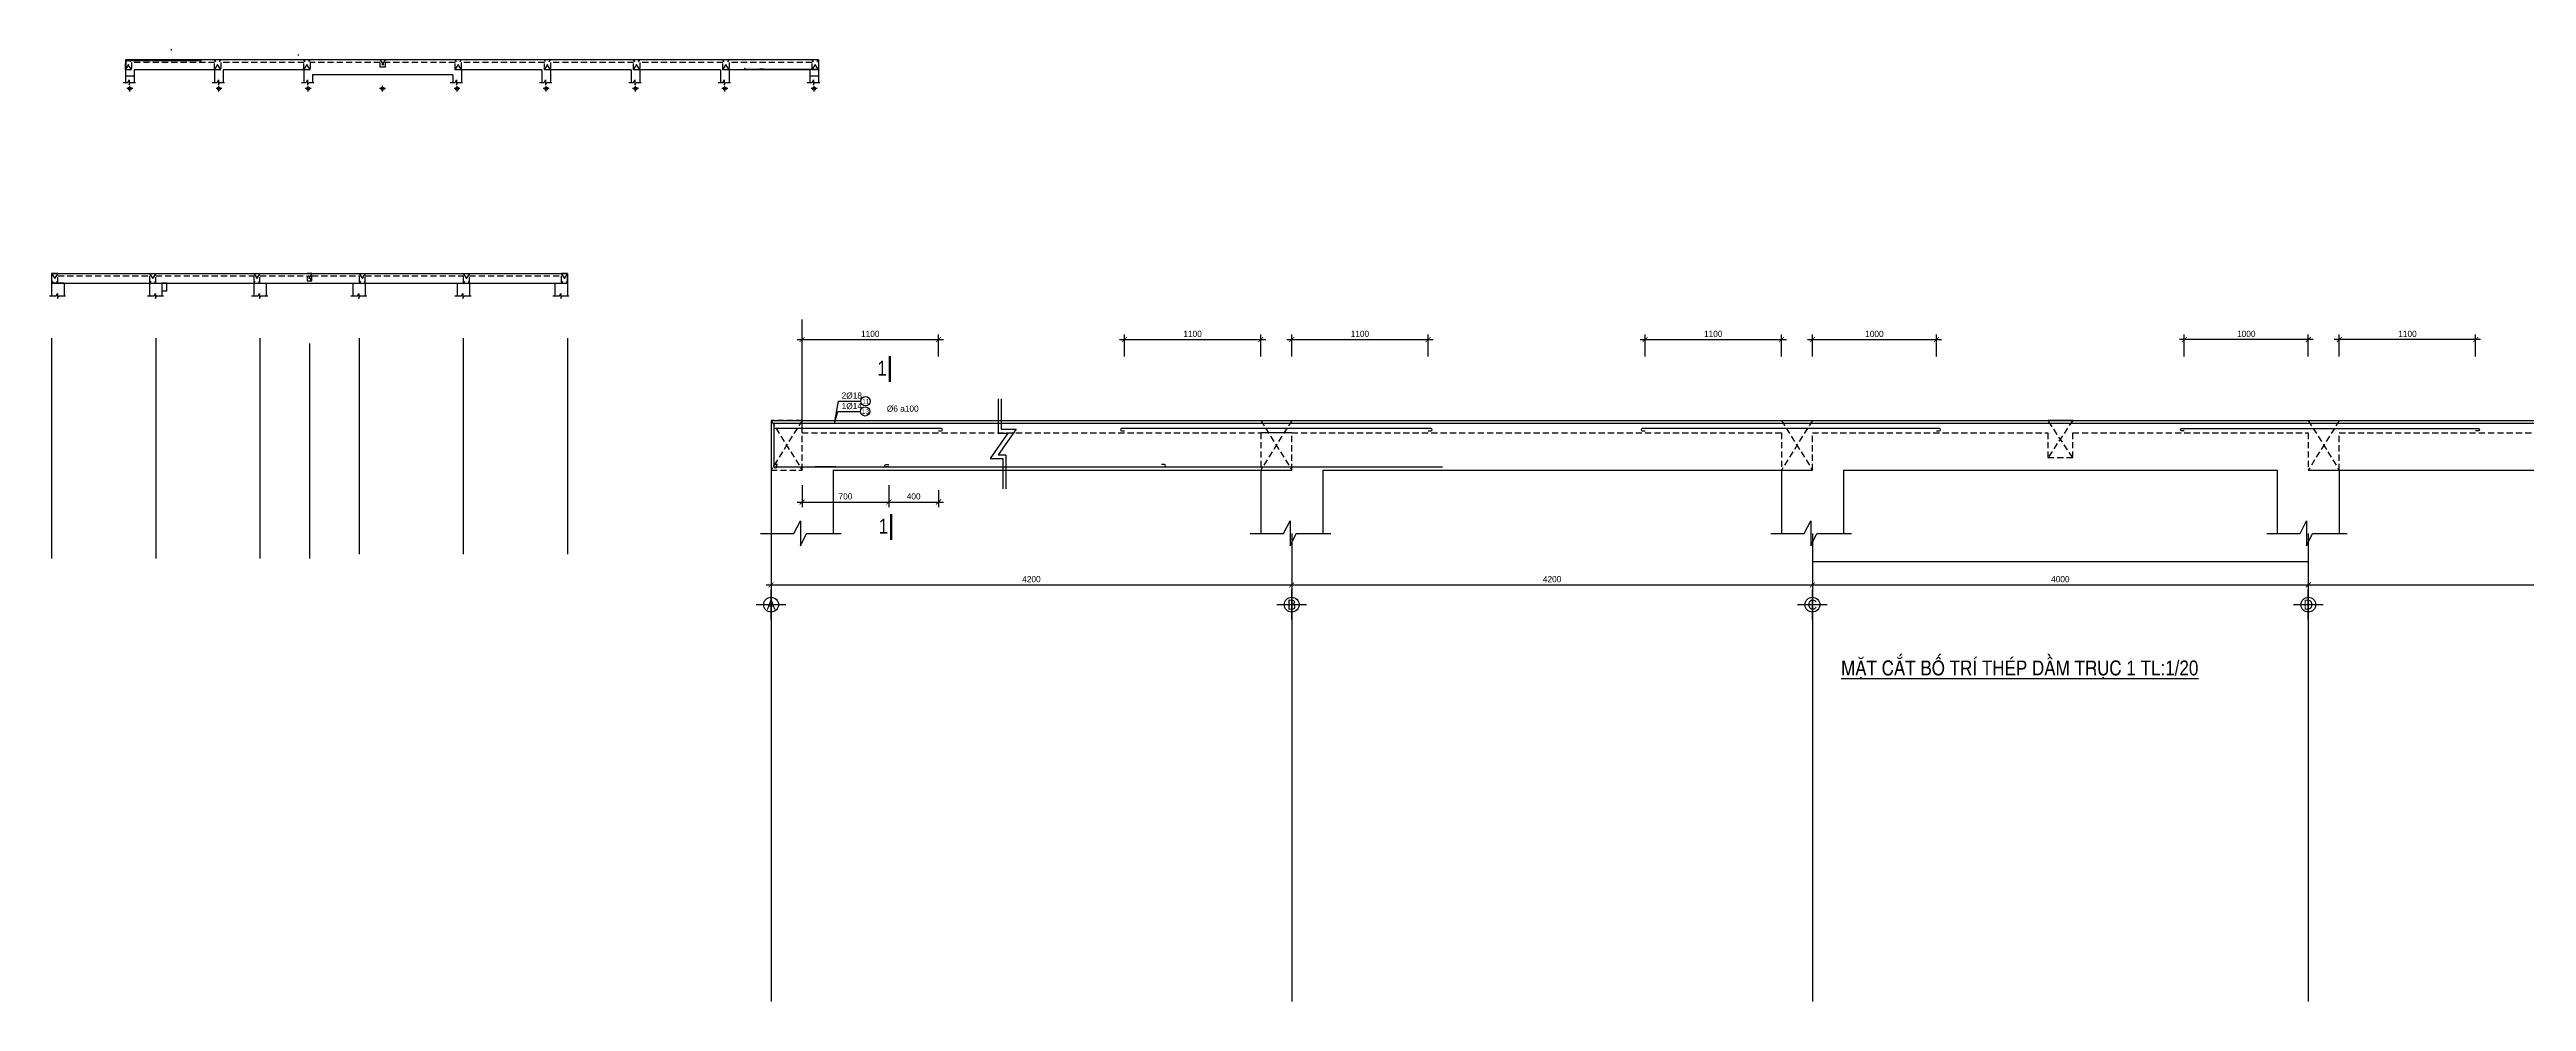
# Model space of a CAD drawing. Extents: x -317 to 4260, y -2056 to 757.
# Drawn here: x 1292 to 2291, y -1007 to -623 of the extents above; entities that cross this region are included whole.
import ezdxf
from ezdxf.enums import TextEntityAlignment as Align

# ---------------------------------------------------------------- set-up
doc = ezdxf.new("R2010")
doc.units = 0
doc.header["$MEASUREMENT"] = 0
doc.linetypes.add('CENTER2', pattern=[1.125, 0.75, -0.125, 0.125, -0.125])
doc.linetypes.add('HIDDEN', pattern=[0.375, 0.25, -0.125])
doc.layers.get('0').update_dxf_attribs({"linetype": 'CONTINUOUS'})
doc.layers.get('DEFPOINTS').update_dxf_attribs({"linetype": 'CONTINUOUS'})
for name, color, linetype in [('DIM', 1, 'CONTINUOUS'), ('DUT', 7, 'CENTER2'), ('MOTAAR', 1, 'CONTINUOUS'), ('TEXT', 7, 'CONTINUOUS'), ('THEP', 6, 'CONTINUOUS'), ('TU1', 9, 'CONTINUOUS'), ('TUONG', 7, 'CONTINUOUS')]:
    doc.layers.add(name, color=color, linetype=linetype)
doc.styles.add('DIM-NEW', font='VHELVCN.TTF')
doc.styles.add('style1', font='VGOUDYN.TTF')
doc.styles.add('T2', font='VTIMESN.TTF')
doc.dimstyles.new('TL20', dxfattribs={"dimtxt": 2.5, "dimasz": 2, "dimexe": 2, "dimexo": 2, "dimgap": 1, "dimtad": 1, "dimdec": 0, "dimlfac": 20, "dimzin": 0, "dimdsep": 46, "dimtxsty": 'T2', "dimblk": 'ARCHTICK', "dimcen": 2.5, "dimdle": 2, "dimclrd": 1, "dimclre": 1, "dimclrt": 2, "dimadec": 0, "dimazin": 0, "dimtfac": 1, "dimtdec": 0, "dimtix": 1, "dimtofl": 0, "dimtmove": 0, "dimatfit": 0, "dimldrblk": 'ARCHTICK', "dimfxl": 0, "dimtolj": 1, "dimtzin": 0, "dimlwd": -1, "dimlwe": -1, "dimarcsym": 0})

# ---------------------------------------------------------------- blocks, each defined once
blk = doc.blocks.new('truc2')
at = {"layer": 'MOTAAR'}
for p, q in [((0, -15), (0, 0)), ((7.5, -7.5), (-7.5, -7.5))]:
    blk.add_line(p, q, dxfattribs=at)
blk.add_lwpolyline([(0, -3.5), (0, -1.8)], dxfattribs=at)
blk.add_circle((0, -7.5), 3.75, dxfattribs=at)
at = {"layer": 'TEXT', "style": 'T2'}
blk.add_attdef('1', text='', height=5, dxfattribs=at).set_placement((0, -7.5), align=Align.MIDDLE_CENTER)
blk = doc.blocks.new('_ARCHTICK')
at = {"color": 0, "linetype": 'ByBlock', "const_width": 0.15}
blk.add_lwpolyline([(-0.5, -0.5), (0.5, 0.5)], dxfattribs=at)
blk = doc.blocks.new('*D131')
at = {"layer": 'DEFPOINTS', "color": 0}
for p in [(1583.08, -830.97), (1793.08, -830.97), (1793.08, -839.36)]:
    blk.add_point(p, dxfattribs=at)
at = {"layer": 'TUONG', "color": 1}
for p, q in [((1583.08, -832.97), (1583.08, -841.36)), ((1793.08, -832.97), (1793.08, -841.36)), ((1581.08, -839.36), (1795.08, -839.36))]:
    blk.add_line(p, q, dxfattribs=at)
at = {"layer": 'TUONG', "color": 1, "xscale": 2, "yscale": 2, "zscale": 2, "rotation": 180}
blk.add_blockref('_ARCHTICK', (1583.08, -839.36), dxfattribs=at)
at = {"layer": 'TUONG', "color": 1, "xscale": 2, "yscale": 2, "zscale": 2}
blk.add_blockref('_ARCHTICK', (1793.08, -839.36), dxfattribs=at)
at = {"layer": 'TUONG', "color": 2, "insert": (1688.08, -837.08), "char_height": 2.5, "attachment_point": 5, "style": 'T2'}
blk.add_mtext('\\A1;4200', dxfattribs=at)
blk = doc.blocks.new('*D132')
at = {"layer": 'DEFPOINTS', "color": 0}
for p in [(1793.08, -830.97), (2003.08, -832.75), (2003.08, -839.36)]:
    blk.add_point(p, dxfattribs=at)
at = {"layer": 'TUONG', "color": 1}
for p, q in [((1793.08, -832.97), (1793.08, -841.36)), ((2003.08, -834.75), (2003.08, -841.36)), ((1791.08, -839.36), (2005.08, -839.36))]:
    blk.add_line(p, q, dxfattribs=at)
at = {"layer": 'TUONG', "color": 1, "xscale": 2, "yscale": 2, "zscale": 2, "rotation": 180}
blk.add_blockref('_ARCHTICK', (1793.08, -839.36), dxfattribs=at)
at = {"layer": 'TUONG', "color": 1, "xscale": 2, "yscale": 2, "zscale": 2}
blk.add_blockref('_ARCHTICK', (2003.08, -839.36), dxfattribs=at)
at = {"layer": 'TUONG', "color": 2, "insert": (1898.08, -837.08), "char_height": 2.5, "attachment_point": 5, "style": 'T2'}
blk.add_mtext('\\A1;4200', dxfattribs=at)
blk = doc.blocks.new('*D133')
at = {"layer": 'DEFPOINTS', "color": 0}
for p in [(2003.08, -832.75), (2203.08, -832.75), (2203.08, -839.36)]:
    blk.add_point(p, dxfattribs=at)
at = {"layer": 'TUONG', "color": 1}
for p, q in [((2003.08, -834.75), (2003.08, -841.36)), ((2203.08, -834.75), (2203.08, -841.36)), ((2001.08, -839.36), (2205.08, -839.36))]:
    blk.add_line(p, q, dxfattribs=at)
at = {"layer": 'TUONG', "color": 1, "xscale": 2, "yscale": 2, "zscale": 2, "rotation": 180}
blk.add_blockref('_ARCHTICK', (2003.08, -839.36), dxfattribs=at)
at = {"layer": 'TUONG', "color": 1, "xscale": 2, "yscale": 2, "zscale": 2}
blk.add_blockref('_ARCHTICK', (2203.08, -839.36), dxfattribs=at)
at = {"layer": 'TUONG', "color": 2, "insert": (2103.08, -837.08), "char_height": 2.5, "attachment_point": 5, "style": 'T2'}
blk.add_mtext('\\A1;4000', dxfattribs=at)
blk = doc.blocks.new('*D134')
at = {"layer": 'DEFPOINTS', "color": 0}
for p in [(2203.08, -832.75), (2413.08, -832.75), (2413.08, -839.36)]:
    blk.add_point(p, dxfattribs=at)
at = {"layer": 'TUONG', "color": 1}
for p, q in [((2203.08, -834.75), (2203.08, -841.36)), ((2413.08, -834.75), (2413.08, -841.36)), ((2201.08, -839.36), (2415.08, -839.36))]:
    blk.add_line(p, q, dxfattribs=at)
at = {"layer": 'TUONG', "color": 1, "xscale": 2, "yscale": 2, "zscale": 2, "rotation": 180}
blk.add_blockref('_ARCHTICK', (2203.08, -839.36), dxfattribs=at)
at = {"layer": 'TUONG', "color": 1, "xscale": 2, "yscale": 2, "zscale": 2}
blk.add_blockref('_ARCHTICK', (2413.08, -839.36), dxfattribs=at)
at = {"layer": 'TUONG', "color": 2, "insert": (2308.08, -837.08), "char_height": 2.5, "attachment_point": 5, "style": 'T2'}
blk.add_mtext('\\A1;4200', dxfattribs=at)
blk = doc.blocks.new('*D136')
at = {"layer": 'DEFPOINTS', "color": 0}
for p in [(1595.58, -749.18), (1650.58, -740.37), (1650.58, -749.18)]:
    blk.add_point(p, dxfattribs=at)
at = {"layer": 'TUONG', "color": 1}
for p, q in [((1595.58, -747.18), (1595.58, -738.37)), ((1650.58, -747.18), (1650.58, -738.37)), ((1593.58, -740.37), (1652.58, -740.37))]:
    blk.add_line(p, q, dxfattribs=at)
at = {"layer": 'TUONG', "color": 1, "xscale": 2, "yscale": 2, "zscale": 2, "rotation": 180}
blk.add_blockref('_ARCHTICK', (1595.58, -740.37), dxfattribs=at)
at = {"layer": 'TUONG', "color": 1, "xscale": 2, "yscale": 2, "zscale": 2}
blk.add_blockref('_ARCHTICK', (1650.58, -740.37), dxfattribs=at)
at = {"layer": 'TUONG', "color": 2, "insert": (1623.08, -738.09), "char_height": 2.5, "attachment_point": 5, "style": 'T2'}
blk.add_mtext('\\A1;1100', dxfattribs=at)
blk = doc.blocks.new('*D137')
at = {"layer": 'DEFPOINTS', "color": 0}
for p in [(1595.58, -797.16), (1630.58, -797.16), (1630.58, -805.95)]:
    blk.add_point(p, dxfattribs=at)
at = {"layer": 'TUONG', "color": 1}
for p, q in [((1595.58, -799.16), (1595.58, -807.95)), ((1630.58, -799.16), (1630.58, -807.95)), ((1593.58, -805.95), (1632.58, -805.95))]:
    blk.add_line(p, q, dxfattribs=at)
at = {"layer": 'TUONG', "color": 1, "xscale": 2, "yscale": 2, "zscale": 2, "rotation": 180}
blk.add_blockref('_ARCHTICK', (1595.58, -805.95), dxfattribs=at)
at = {"layer": 'TUONG', "color": 1, "xscale": 2, "yscale": 2, "zscale": 2}
blk.add_blockref('_ARCHTICK', (1630.58, -805.95), dxfattribs=at)
at = {"layer": 'TUONG', "color": 2, "insert": (1613.08, -803.67), "char_height": 2.5, "attachment_point": 5, "style": 'T2'}
blk.add_mtext('\\A1;700', dxfattribs=at)
blk = doc.blocks.new('*D138')
at = {"layer": 'DEFPOINTS', "color": 0}
for p in [(1630.58, -799.16), (1650.58, -799.16), (1650.58, -805.95)]:
    blk.add_point(p, dxfattribs=at)
at = {"layer": 'TUONG', "color": 1}
for p, q in [((1628.58, -805.95), (1652.58, -805.95)), ((1630.58, -801.16), (1630.58, -807.95)), ((1650.58, -801.16), (1650.58, -807.95))]:
    blk.add_line(p, q, dxfattribs=at)
at = {"layer": 'TUONG', "color": 1, "xscale": 2, "yscale": 2, "zscale": 2, "rotation": 180}
blk.add_blockref('_ARCHTICK', (1630.58, -805.95), dxfattribs=at)
at = {"layer": 'TUONG', "color": 1, "xscale": 2, "yscale": 2, "zscale": 2}
blk.add_blockref('_ARCHTICK', (1650.58, -805.95), dxfattribs=at)
at = {"layer": 'TUONG', "color": 2, "insert": (1640.58, -803.67), "char_height": 2.5, "attachment_point": 5, "style": 'T2'}
blk.add_mtext('\\A1;400', dxfattribs=at)
blk = doc.blocks.new('*D139')
at = {"layer": 'DEFPOINTS', "color": 0}
for p in [(1725.58, -749.18), (1780.58, -740.37), (1780.58, -749.18)]:
    blk.add_point(p, dxfattribs=at)
at = {"layer": 'TUONG', "color": 1}
for p, q in [((1725.58, -747.18), (1725.58, -738.37)), ((1780.58, -747.18), (1780.58, -738.37)), ((1723.58, -740.37), (1782.58, -740.37))]:
    blk.add_line(p, q, dxfattribs=at)
at = {"layer": 'TUONG', "color": 1, "xscale": 2, "yscale": 2, "zscale": 2, "rotation": 180}
blk.add_blockref('_ARCHTICK', (1725.58, -740.37), dxfattribs=at)
at = {"layer": 'TUONG', "color": 1, "xscale": 2, "yscale": 2, "zscale": 2}
blk.add_blockref('_ARCHTICK', (1780.58, -740.37), dxfattribs=at)
at = {"layer": 'TUONG', "color": 2, "insert": (1753.08, -738.09), "char_height": 2.5, "attachment_point": 5, "style": 'T2'}
blk.add_mtext('\\A1;1100', dxfattribs=at)
blk = doc.blocks.new('*D140')
at = {"layer": 'DEFPOINTS', "color": 0}
for p in [(1793.08, -749.18), (1848.08, -740.37), (1848.08, -749.18)]:
    blk.add_point(p, dxfattribs=at)
at = {"layer": 'TUONG', "color": 1}
for p, q in [((1793.08, -747.18), (1793.08, -738.37)), ((1848.08, -747.18), (1848.08, -738.37)), ((1791.08, -740.37), (1850.08, -740.37))]:
    blk.add_line(p, q, dxfattribs=at)
at = {"layer": 'TUONG', "color": 1, "xscale": 2, "yscale": 2, "zscale": 2, "rotation": 180}
blk.add_blockref('_ARCHTICK', (1793.08, -740.37), dxfattribs=at)
at = {"layer": 'TUONG', "color": 1, "xscale": 2, "yscale": 2, "zscale": 2}
blk.add_blockref('_ARCHTICK', (1848.08, -740.37), dxfattribs=at)
at = {"layer": 'TUONG', "color": 2, "insert": (1820.58, -738.09), "char_height": 2.5, "attachment_point": 5, "style": 'T2'}
blk.add_mtext('\\A1;1100', dxfattribs=at)
blk = doc.blocks.new('*D142')
at = {"layer": 'DEFPOINTS', "color": 0}
for p in [(2003.08, -749.18), (2053.08, -740.37), (2053.08, -749.18)]:
    blk.add_point(p, dxfattribs=at)
at = {"layer": 'TUONG', "color": 1}
for p, q in [((2003.08, -747.18), (2003.08, -738.37)), ((2053.08, -747.18), (2053.08, -738.37)), ((2001.08, -740.37), (2055.08, -740.37))]:
    blk.add_line(p, q, dxfattribs=at)
at = {"layer": 'TUONG', "color": 1, "xscale": 2, "yscale": 2, "zscale": 2, "rotation": 180}
blk.add_blockref('_ARCHTICK', (2003.08, -740.37), dxfattribs=at)
at = {"layer": 'TUONG', "color": 1, "xscale": 2, "yscale": 2, "zscale": 2}
blk.add_blockref('_ARCHTICK', (2053.08, -740.37), dxfattribs=at)
at = {"layer": 'TUONG', "color": 2, "insert": (2028.08, -738.09), "char_height": 2.5, "attachment_point": 5, "style": 'T2'}
blk.add_mtext('\\A1;1000', dxfattribs=at)
blk = doc.blocks.new('*D141')
at = {"layer": 'DEFPOINTS', "color": 0}
for p in [(1935.58, -749.18), (1990.58, -740.37), (1990.58, -749.18)]:
    blk.add_point(p, dxfattribs=at)
at = {"layer": 'TUONG', "color": 1}
for p, q in [((1935.58, -747.18), (1935.58, -738.37)), ((1990.58, -747.18), (1990.58, -738.37)), ((1933.58, -740.37), (1992.58, -740.37))]:
    blk.add_line(p, q, dxfattribs=at)
at = {"layer": 'TUONG', "color": 1, "xscale": 2, "yscale": 2, "zscale": 2, "rotation": 180}
blk.add_blockref('_ARCHTICK', (1935.58, -740.37), dxfattribs=at)
at = {"layer": 'TUONG', "color": 1, "xscale": 2, "yscale": 2, "zscale": 2}
blk.add_blockref('_ARCHTICK', (1990.58, -740.37), dxfattribs=at)
at = {"layer": 'TUONG', "color": 2, "insert": (1963.08, -738.09), "char_height": 2.5, "attachment_point": 5, "style": 'T2'}
blk.add_mtext('\\A1;1100', dxfattribs=at)
blk = doc.blocks.new('*D147')
at = {"layer": 'DEFPOINTS', "color": 0}
for p in [(2215.58, -740.37), (2215.58, -749.18), (2270.58, -749.18)]:
    blk.add_point(p, dxfattribs=at)
at = {"layer": 'TUONG', "color": 1}
for p, q in [((2215.58, -747.18), (2215.58, -738.37)), ((2270.58, -747.18), (2270.58, -738.37)), ((2272.58, -740.37), (2213.58, -740.37))]:
    blk.add_line(p, q, dxfattribs=at)
at = {"layer": 'TUONG', "color": 1, "xscale": 2, "yscale": 2, "zscale": 2, "rotation": 180}
blk.add_blockref('_ARCHTICK', (2215.58, -740.37), dxfattribs=at)
at = {"layer": 'TUONG', "color": 1, "xscale": 2, "yscale": 2, "zscale": 2}
blk.add_blockref('_ARCHTICK', (2270.58, -740.37), dxfattribs=at)
at = {"layer": 'TUONG', "color": 2, "insert": (2243.08, -738.09), "char_height": 2.5, "attachment_point": 5, "style": 'T2'}
blk.add_mtext('\\A1;1100', dxfattribs=at)
blk = doc.blocks.new('*D146')
at = {"layer": 'DEFPOINTS', "color": 0}
for p in [(2153.08, -740.37), (2153.08, -749.18), (2203.08, -749.18)]:
    blk.add_point(p, dxfattribs=at)
at = {"layer": 'TUONG', "color": 1}
for p, q in [((2153.08, -747.18), (2153.08, -738.37)), ((2203.08, -747.18), (2203.08, -738.37)), ((2205.08, -740.37), (2151.08, -740.37))]:
    blk.add_line(p, q, dxfattribs=at)
at = {"layer": 'TUONG', "color": 1, "xscale": 2, "yscale": 2, "zscale": 2, "rotation": 180}
blk.add_blockref('_ARCHTICK', (2153.08, -740.37), dxfattribs=at)
at = {"layer": 'TUONG', "color": 1, "xscale": 2, "yscale": 2, "zscale": 2}
blk.add_blockref('_ARCHTICK', (2203.08, -740.37), dxfattribs=at)
at = {"layer": 'TUONG', "color": 2, "insert": (2178.08, -738.09), "char_height": 2.5, "attachment_point": 5, "style": 'T2'}
blk.add_mtext('\\A1;1000', dxfattribs=at)

msp = doc.modelspace()

# ---------------------------------------------------------------- linework, layer by layer
at = {"layer": 'DUT', "linetype": 'HIDDEN', "ltscale": 10}
for p, q in [((1322.648, -631.511), (1325.148, -627.511)), ((1325.155, -631.511), (1322.648, -627.511)), ((1358.648, -631.511), (1361.148, -627.511)), ((1361.155, -631.511), (1358.648, -627.511)), ((1394.648, -631.511), (1397.148, -627.511)), ((1397.155, -631.511), (1394.648, -627.511)), ((1425.398, -627.511), (1427.398, -630.511)), ((1427.398, -627.511), (1425.398, -630.511)), ((1455.64, -631.511), (1458.14, -627.511)), ((1458.148, -631.511), (1455.64, -627.511)), ((1491.64, -631.511), (1494.14, -627.511)), ((1494.148, -631.511), (1491.64, -627.511)), ((1527.64, -631.511), (1530.14, -627.511)), ((1530.148, -631.511), (1527.64, -627.511)), ((1563.64, -631.511), (1566.14, -627.511)), ((1566.148, -631.511), (1563.64, -627.511)), ((1599.648, -631.511), (1602.148, -627.511)), ((1602.155, -631.511), (1599.648, -627.511)), ((1602.155, -628.511), (1602.148, -628.511)), ((1292.903, -713.649), (1295.403, -717.649)), ((1295.403, -713.649), (1292.903, -717.649)), ((1332.403, -713.649), (1334.903, -717.649)), ((1334.903, -713.649), (1332.403, -717.649)), ((1376.903, -713.649), (1374.403, -717.649)), ((1374.403, -713.649), (1376.903, -717.649)), ((1397.903, -716.649), (1395.903, -713.649)), ((1397.903, -713.649), (1395.903, -716.649)), ((1416.903, -713.649), (1419.403, -717.649)), ((1419.403, -713.649), (1416.903, -717.649)), ((1458.903, -713.649), (1461.403, -717.649)), ((1461.403, -713.649), (1458.903, -717.649)), ((1498.403, -713.649), (1500.903, -717.649)), ((1500.903, -713.649), (1498.403, -717.649)), ((1595.581, -773.016), (1583.081, -793.016)), ((1583.081, -773.016), (1595.581, -793.016)), ((1793.081, -773.016), (1780.581, -793.016)), ((1780.581, -773.016), (1793.081, -793.016)), ((1990.581, -773.016), (2003.081, -793.016)), ((2003.081, -773.016), (1990.581, -793.016)), ((2108.081, -773.016), (2098.081, -788.016)), ((2108.081, -788.016), (2098.081, -773.016)), ((2215.581, -773.016), (2203.081, -793.016)), ((2203.081, -773.016), (2215.581, -793.016))]:
    msp.add_line(p, q, dxfattribs=at)
for points in [[(1602.148, -628.511), (1602.148, -631.511), (1599.648, -631.511), (1599.648, -628.511), (1566.14, -628.511), (1566.14, -631.511), (1563.64, -631.511), (1563.64, -628.511), (1530.14, -628.511), (1530.14, -631.511), (1527.64, -631.511), (1527.64, -628.511), (1494.14, -628.511), (1494.14, -631.511), (1491.64, -631.511), (1491.64, -628.511), (1458.14, -628.511), (1458.14, -631.511), (1455.64, -631.511), (1455.64, -628.511), (1427.398, -628.511), (1427.398, -630.511), (1425.398, -630.511), (1425.398, -628.511), (1397.148, -628.511), (1397.148, -631.511), (1394.648, -631.511), (1394.648, -628.511), (1361.148, -628.511), (1361.148, -631.511), (1358.648, -631.511), (1358.648, -628.511), (1325.148, -628.511), (1325.148, -631.511), (1322.648, -631.511), (1322.648, -628.511)], [(1295.403, -713.649), (1292.903, -713.649), (1292.903, -717.649), (1295.403, -717.649), (1295.403, -714.649), (1332.403, -714.649), (1332.403, -717.649), (1334.903, -717.649), (1334.903, -714.649), (1374.403, -714.649), (1374.403, -717.649), (1376.903, -717.649), (1376.903, -714.649), (1395.903, -714.649), (1395.903, -716.649), (1397.903, -716.649), (1397.903, -714.649), (1416.903, -714.649), (1416.903, -717.649), (1419.403, -717.649), (1419.403, -714.649), (1458.903, -714.649), (1458.903, -717.649), (1461.403, -717.649), (1461.403, -714.649), (1498.403, -714.649), (1498.403, -717.649), (1500.903, -717.649), (1500.903, -713.649), (1498.403, -713.649)], [(1595.581, -773.016), (1583.081, -773.016), (1583.081, -793.016), (1595.581, -793.016), (1595.581, -778.016), (1780.581, -778.016), (1780.581, -793.016), (1793.081, -793.016), (1793.081, -778.016), (1990.581, -778.016), (1990.581, -793.016), (2003.081, -793.016), (2003.081, -778.016), (2098.081, -778.016), (2098.081, -788.016), (2108.081, -788.016), (2108.081, -778.016), (2203.081, -778.016), (2203.081, -793.016), (2215.581, -793.016), (2215.581, -778.016), (2413.081, -778.016)]]:
    msp.add_lwpolyline(points, dxfattribs=at)
at = {"layer": 'TEXT', "ltscale": 10}
for points in [[(1630.433, -757.494), (1631.483, -757.494), (1630.433, -746.994), (1631.483, -746.994)], [(1630.972, -821.216), (1632.022, -821.216), (1630.972, -810.716), (1632.022, -810.716)]]:
    msp.add_trace(points, dxfattribs=at)
at = {"layer": 'THEP', "ltscale": 10}
for points in [[(1323.085, -629.998), (1323.085, -630.224, -1), (1322.898, -630.224), (1322.898, -627.754)], [(1340.933, -623.511), (1341.158, -623.511, 1), (1341.158, -623.324), (1340.933, -623.324)], [(1352.846, -627.949), (1353.071, -627.949, 1), (1353.071, -627.761), (1352.846, -627.761)], [(1392.586, -625.592), (1392.361, -625.592, -1), (1392.361, -625.405), (1392.586, -625.405)], [(1572.623, -631.045), (1572.398, -631.045, 1), (1572.398, -631.233), (1572.679, -631.233), (1579.624, -631.233), (1580.112, -631.233), (1579.042, -631.233), (1579.11, -631.233), (1578.46, -631.233), (1601.574, -631.233), (1601.855, -631.233, 1), (1601.855, -631.045), (1601.629, -631.045)], [(1585.269, -790.617), (1585.269, -791.744, -1), (1584.331, -791.744), (1584.331, -774.226)], [(1650.581, -777.203), (1651.708, -777.203, 1), (1651.708, -776.266), (1650.581, -776.266), (1584.331, -776.266)], [(1848.081, -777.203), (1849.208, -777.203, 1), (1849.208, -776.266), (1848.081, -776.266), (1781.831, -776.266), (1725.581, -776.266), (1724.454, -776.266, 1), (1724.454, -777.203), (1725.581, -777.203)], [(2053.081, -777.203), (2054.208, -777.203, 1), (2054.208, -776.266), (2053.081, -776.266), (1991.831, -776.266), (1935.581, -776.266), (1934.454, -776.266, 1), (1934.454, -777.203), (1935.581, -777.203)], [(2153.081, -777.203), (2151.954, -777.203, -1), (2151.954, -776.266), (2153.081, -776.266), (2214.331, -776.266), (2270.581, -776.266), (2271.708, -776.266, -1), (2271.708, -777.203), (2270.581, -777.203)], [(1585.662, -790.828), (1584.535, -790.828, 1), (1584.535, -791.766), (1585.941, -791.766), (1606.714, -791.766), (1609.152, -791.766), (1603.803, -791.766), (1604.14, -791.766), (1600.891, -791.766), (1707.71, -791.766), (1853.89, -791.766)], [(1630.581, -791.766), (1629.454, -791.766, -1), (1629.454, -790.828), (1630.581, -790.828)], [(1740.581, -791.766), (1741.708, -791.766, 1), (1741.708, -790.828), (1740.581, -790.828)]]:
    msp.add_lwpolyline(points, format="xyb", dxfattribs=at)
for points in [[(1322.898, -627.761), (1352.846, -627.761)], [(1584.331, -774.266), (1584.331, -774.266)], [(2621.831, -774.266), (1584.331, -774.266)]]:
    msp.add_lwpolyline(points, dxfattribs=at)
at = {"layer": 'TU1', "lineweight": -2, "ltscale": 10}
for points in [[(1608.6, -774.266), (1610.216, -765.259), (1619.291, -765.259)], [(1608.6, -774.266), (1610.061, -769.349), (1619.136, -769.349)]]:
    msp.add_lwpolyline(points, dxfattribs=at)
at = {"layer": 'TU1', "ltscale": 10}
for centre in [(1621.011, -769.349), (1621.166, -765.259)]:
    msp.add_circle(centre, 1.875, dxfattribs=at)
at = {"layer": 'TUONG'}
for p, q in [((1322.648, -627.511), (1322.648, -631.511)), ((1602.148, -627.511), (1322.648, -627.511)), ((1602.148, -627.511), (1602.148, -631.511)), ((1322.648, -631.511), (1322.648, -636.623)), ((1326.148, -634.067), (1322.648, -634.067)), ((1358.648, -631.511), (1326.148, -631.511)), ((1326.148, -631.511), (1326.148, -636.623)), ((1358.648, -631.511), (1358.648, -636.623)), ((1362.148, -631.511), (1362.148, -636.623)), ((1394.648, -631.511), (1362.148, -631.511)), ((1394.648, -631.511), (1394.648, -636.623)), ((1398.148, -633.511), (1398.148, -636.623)), ((1454.648, -633.511), (1398.148, -633.511)), ((1454.648, -633.511), (1454.648, -636.623)), ((1490.648, -631.511), (1458.148, -631.511)), ((1458.148, -631.511), (1458.148, -636.623)), ((1490.648, -631.511), (1490.648, -636.623)), ((1526.648, -631.511), (1494.148, -631.511)), ((1494.148, -631.511), (1494.148, -636.623)), ((1526.648, -631.511), (1526.648, -636.623)), ((1562.648, -631.511), (1530.148, -631.511)), ((1530.148, -631.511), (1530.148, -636.623)), ((1562.648, -631.511), (1562.648, -636.623)), ((1566.148, -631.511), (1566.148, -636.623)), ((1598.648, -631.511), (1566.148, -631.511)), ((1598.648, -631.511), (1598.648, -636.623)), ((1602.148, -634.067), (1598.648, -634.067)), ((1602.148, -631.511), (1602.148, -636.623)), ((1292.903, -713.649), (1500.903, -713.649)), ((1292.903, -713.649), (1292.903, -722.761)), ((1292.903, -717.649), (1500.903, -717.649)), ((1297.903, -717.649), (1292.903, -717.649)), ((1297.903, -717.649), (1297.903, -722.761)), ((1332.403, -717.649), (1332.403, -722.761)), ((1337.403, -717.649), (1337.403, -722.761)), ((1374.403, -717.649), (1374.403, -722.761)), ((1379.403, -717.649), (1379.403, -722.761)), ((1414.403, -717.649), (1414.403, -722.761)), ((1419.403, -717.649), (1419.403, -722.761)), ((1456.403, -717.649), (1456.403, -722.761)), ((1461.403, -717.649), (1461.403, -722.761)), ((1495.903, -717.649), (1495.903, -722.761)), ((1500.903, -713.649), (1500.903, -722.761)), ((1595.581, -778.016), (1595.581, -732.296)), ((1292.903, -739.783), (1292.903, -828.77)), ((1334.903, -739.783), (1334.903, -828.77)), ((1376.903, -739.783), (1376.903, -828.77)), ((1396.903, -741.954), (1396.903, -828.77)), ((1416.903, -739.783), (1416.903, -827.037)), ((1458.903, -739.783), (1458.903, -827.037)), ((1500.903, -739.783), (1500.903, -827.037)), ((1583.081, -773.016), (1583.081, -818.575)), ((1583.081, -773.016), (2623.081, -773.016)), ((1793.081, -778.016), (1780.581, -778.016)), ((1608.081, -793.016), (1608.081, -818.575)), ((1608.081, -793.016), (1793.081, -793.016)), ((1780.581, -793.016), (1780.581, -818.575)), ((1805.581, -793.016), (1805.581, -818.575)), ((1805.581, -793.016), (2003.081, -793.016)), ((1990.581, -793.016), (1990.581, -818.575)), ((2015.581, -793.016), (2015.581, -818.575)), ((2015.581, -793.016), (2190.581, -793.016)), ((2190.581, -793.016), (2190.581, -818.575)), ((2203.081, -793.016), (2400.581, -793.016)), ((2215.581, -793.016), (2215.581, -818.575)), ((1583.081, -818.575), (1583.081, -1007.49)), ((1793.081, -818.575), (1793.081, -1007.49)), ((2003.081, -818.575), (2003.081, -1007.49)), ((2203.081, -818.575), (2203.081, -1007.49)), ((2203.081, -830.104), (2003.081, -830.104))]:
    msp.add_line(p, q, dxfattribs=at)
for points in [[(1321.681, -636.623), (1323.615, -636.623), (1324.146, -635.607), (1324.146, -637.64), (1324.633, -636.623), (1326.675, -636.623)], [(1357.681, -636.623), (1359.615, -636.623), (1360.146, -635.607), (1360.146, -637.64), (1360.633, -636.623), (1362.675, -636.623)], [(1393.681, -636.623), (1395.615, -636.623), (1396.146, -635.607), (1396.146, -637.64), (1396.633, -636.623), (1398.675, -636.623)], [(1453.681, -636.623), (1455.615, -636.623), (1456.146, -635.607), (1456.146, -637.64), (1456.633, -636.623), (1458.675, -636.623)], [(1489.681, -636.623), (1491.615, -636.623), (1492.146, -635.607), (1492.146, -637.64), (1492.633, -636.623), (1494.675, -636.623)], [(1525.681, -636.623), (1527.615, -636.623), (1528.146, -635.607), (1528.146, -637.64), (1528.633, -636.623), (1530.675, -636.623)], [(1561.681, -636.623), (1563.615, -636.623), (1564.146, -635.607), (1564.146, -637.64), (1564.633, -636.623), (1566.675, -636.623)], [(1597.681, -636.623), (1599.615, -636.623), (1600.146, -635.607), (1600.146, -637.64), (1600.633, -636.623), (1602.675, -636.623)], [(1397.903, -713.649), (1395.903, -713.649)], [(1292.051, -722.761), (1294.734, -722.761), (1295.266, -721.744), (1295.266, -723.777), (1295.752, -722.761), (1298.545, -722.761)], [(1331.551, -722.761), (1334.234, -722.761), (1334.766, -721.744), (1334.766, -723.777), (1335.252, -722.761), (1338.045, -722.761)], [(1373.551, -722.761), (1376.234, -722.761), (1376.766, -721.744), (1376.766, -723.777), (1377.252, -722.761), (1380.045, -722.761)], [(1413.551, -722.761), (1416.234, -722.761), (1416.766, -721.744), (1416.766, -723.777), (1417.252, -722.761), (1420.045, -722.761)], [(1455.551, -722.761), (1458.234, -722.761), (1458.766, -721.744), (1458.766, -723.777), (1459.252, -722.761), (1462.045, -722.761)], [(1495.051, -722.761), (1497.734, -722.761), (1498.266, -721.744), (1498.266, -723.777), (1498.752, -722.761), (1501.545, -722.761)], [(1674.711, -764.234), (1674.711, -778.088), (1678.626, -778.088), (1671.419, -788.423), (1676.552, -788.423), (1676.552, -800.677)], [(1675.857, -764.234), (1675.857, -776.588), (1681.881, -776.588), (1674.674, -786.923), (1677.699, -786.923), (1677.699, -800.677)], [(2108.081, -773.016), (2098.081, -773.016)], [(1578.82, -818.575), (1592.238, -818.575), (1594.893, -813.492), (1594.893, -823.657), (1597.327, -818.575), (1611.29, -818.575)], [(1776.32, -818.575), (1789.738, -818.575), (1792.393, -813.492), (1792.393, -823.657), (1794.827, -818.575), (1808.79, -818.575)], [(1986.32, -818.575), (1999.738, -818.575), (2002.393, -813.492), (2002.393, -823.657), (2004.827, -818.575), (2018.79, -818.575)], [(2186.32, -818.575), (2199.738, -818.575), (2202.393, -813.492), (2202.393, -823.657), (2204.827, -818.575), (2218.79, -818.575)]]:
    msp.add_lwpolyline(points, dxfattribs=at)
msp.add_lwpolyline([(1337.403, -720.649), (1339.403, -720.649), (1339.403, -717.649), (1337.403, -717.649)], close=True, dxfattribs=at)

# ---------------------------------------------------------------- block references
at = {"layer": 'DIM', "ltscale": 10}
for p, xscale, yscale, zscale, values in [((1324.398, -637.922), 0.16, 0.16, 0.16, {'1': '1'}), ((1360.398, -637.922), 0.16, 0.16, 0.16, {'1': '1'}), ((1396.398, -637.922), 0.16, 0.16, 0.16, {'1': '1'}), ((1426.398, -637.922), 0.16, 0.16, 0.16, {'1': '1'}), ((1456.398, -637.922), 0.16, 0.16, 0.16, {'1': '1'}), ((1492.398, -637.922), 0.16, 0.16, 0.16, {'1': '1'}), ((1528.398, -637.922), 0.16, 0.16, 0.16, {'1': '1'}), ((1564.398, -637.922), 0.16, 0.16, 0.16, {'1': '1'}), ((1600.398, -637.922), 0.16, 0.16, 0.16, {'1': '1'}), ((1583.081, -841.358), 0.8000000000000002, 0.8000000000000002, 0.8000000000000002, {'1': 'A'}), ((1793.081, -841.358), 0.8000000000000002, 0.8000000000000002, 0.8000000000000002, {'1': 'B'}), ((2003.081, -841.358), 0.8000000000000002, 0.8000000000000002, 0.8000000000000002, {'1': 'C'}), ((2203.081, -841.358), 0.8000000000000002, 0.8000000000000002, 0.8000000000000002, {'1': 'D'})]:
    msp.add_blockref('truc2', p, dxfattribs=dict(at, xscale=xscale, yscale=yscale, zscale=zscale)).add_auto_attribs(values)

# ---------------------------------------------------------------- texts
at = {"layer": 'TEXT', "ltscale": 10}
for s, height, style, p in [('1', 6, 'DIM-NEW', (1625.939, -754.952)), ('2%%25418', 2.5, 'style1', (1611.542, -764.227)), ('1%%25414', 2.5, 'style1', (1611.542, -768.454)), ('13', 1.875, 'DIM-NEW', (1619.707, -770.356)), ('11', 1.875, 'DIM-NEW', (1619.862, -766.265)), ('%%2546 a100', 2.5, 'style1', (1629.773, -769.498)), ('1', 6, 'DIM-NEW', (1626.479, -818.675))]:
    msp.add_text(s, height=height, dxfattribs=dict(at, style=style)).set_placement(p)
at = {"layer": 'TEXT', "style": 'DIM-NEW'}
msp.add_text('%%UMAËT CAÉT BOÁ TRÍ THEÙP DAÀM TRUÏC 1 TL:1/20', height=6, dxfattribs=at).set_placement((2014.647, -875.886))

# ---------------------------------------------------------------- dimensions: what is measured, and where the dimension line sits
at = {"layer": 'TUONG'}
for base, p1, p2, picture, middle in [((1650.581, -740.371), (1595.581, -749.18), (1650.581, -749.18), '*D136', (1623.081, -738.091)), ((1780.581, -740.371), (1725.581, -749.18), (1780.581, -749.18), '*D139', (1753.081, -738.091)), ((1848.081, -740.371), (1793.081, -749.18), (1848.081, -749.18), '*D140', (1820.581, -738.091)), ((1990.581, -740.371), (1935.581, -749.18), (1990.581, -749.18), '*D141', (1963.081, -738.091)), ((2053.081, -740.371), (2003.081, -749.18), (2053.081, -749.18), '*D142', (2028.081, -738.091)), ((1630.581, -805.951), (1595.581, -797.165), (1630.581, -797.165), '*D137', (1613.081, -803.672)), ((1650.581, -805.951), (1630.581, -799.165), (1650.581, -799.165), '*D138', (1640.581, -803.672)), ((1793.081, -839.358), (1583.081, -830.966), (1793.081, -830.966), '*D131', (1688.081, -837.078))]:
    dim = msp.add_linear_dim(base=base, p1=p1, p2=p2, dimstyle='TL20', dxfattribs=at)
    dim.commit()
    dim.dimension.update_dxf_attribs({"geometry": picture, "text_midpoint": middle})
for base, p1, p2, picture, middle in [((2153.081, -740.371), (2203.081, -749.18), (2153.081, -749.18), '*D146', (2178.081, -738.091)), ((2215.581, -740.371), (2270.581, -749.18), (2215.581, -749.18), '*D147', (2243.081, -738.091))]:
    dim = msp.add_linear_dim(base=base, p1=p1, p2=p2, angle=180, dimstyle='TL20', dxfattribs=at)
    dim.commit()
    dim.dimension.update_dxf_attribs({"geometry": picture, "text_midpoint": middle})
for base, p1, p2, picture, middle in [((2003.081, -839.358), (1793.081, -830.966), (2003.081, -832.75), '*D132', (1898.081, -837.078)), ((2203.081, -839.358), (2003.081, -832.75), (2203.081, -832.75), '*D133', (2103.081, -837.078)), ((2413.081, -839.358), (2203.081, -832.75), (2413.081, -832.75), '*D134', (2308.081, -837.078))]:
    dim = msp.add_linear_dim(base=base, p1=p1, p2=p2, dimstyle='TL20', override={"dimtmove": 1}, dxfattribs=at)
    dim.commit()
    dim.dimension.update_dxf_attribs({"geometry": picture, "text_midpoint": middle})

doc.saveas('drawing.dxf')
